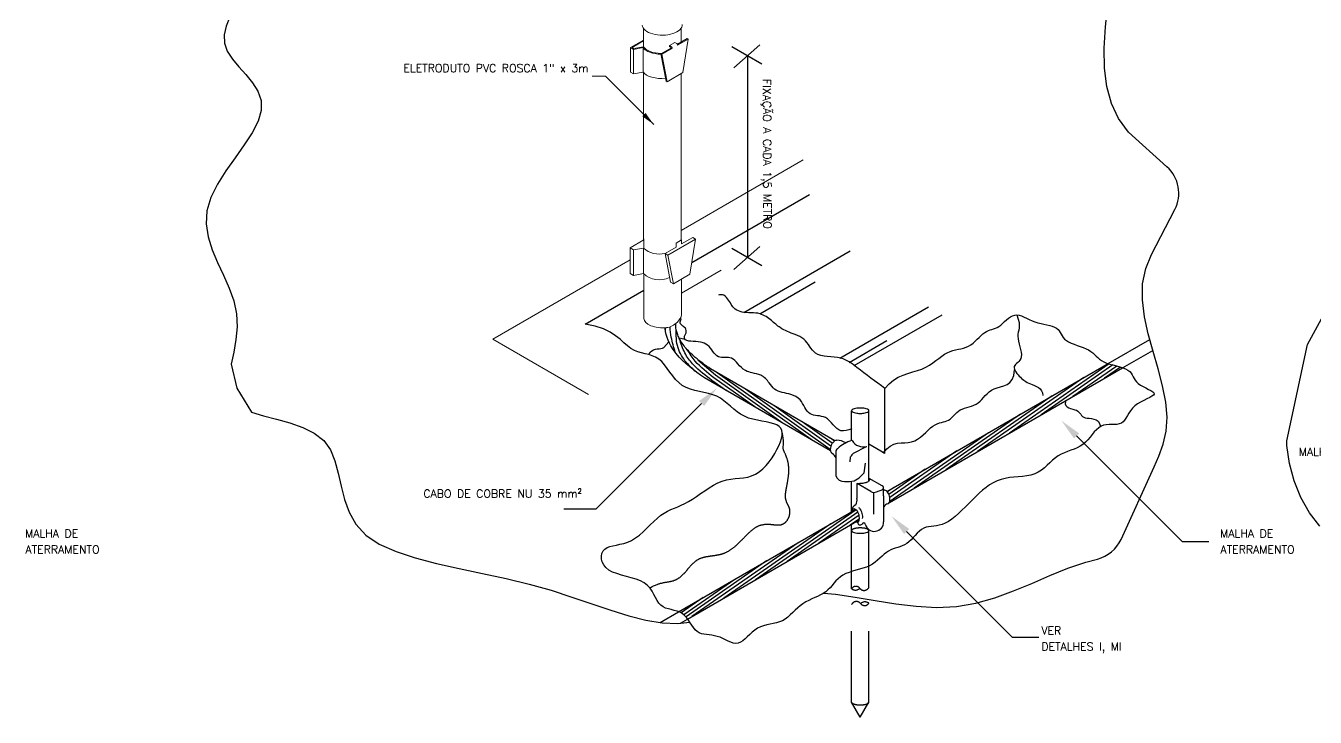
# Model space of a CAD drawing. Header units: millimetres. Extents: x 4236 to 4463, y 1839 to 1973.
# Drawn here: x 4348.25 to 4366.38, y 1867.61 to 1877.32 of the extents above; entities that cross this region are included whole.
import ezdxf
from ezdxf.enums import TextEntityAlignment as Align

# ---------------------------------------------------------------- set-up
doc = ezdxf.new("R2010")
doc.units = ezdxf.units.MM
doc.linetypes.add('DASHED2', pattern=[9.525, 6.35, -3.175])
doc.linetypes.add('DASHEDX2', pattern=[1.5, 1, -0.5])
for name, color, linetype in [('C01', 1, 'Continuous'), ('C02', 42, 'Continuous'), ('C03', 7, 'Continuous')]:
    doc.layers.add(name, color=color, linetype=linetype)
doc.styles.add('80CL', font='romans.shx', dxfattribs={"height": 2})

msp = doc.modelspace()

# ---------------------------------------------------------------- linework, layer by layer
at = {"layer": 'C01'}
for p, q in [((4358.597, 1876.784), (4358.173, 1877.028)), ((4358.57, 1877.054), (4358.203, 1876.731)), ((4358.395, 1876.9), (4358.395, 1874.067)), ((4358.597, 1873.95), (4358.173, 1874.195)), ((4358.57, 1874.221), (4358.203, 1873.897)), ((4358.341, 1873.296), (4359.837, 1874.16)), ((4358.569, 1873.276), (4359.348, 1873.726)), ((4359.692, 1872.652), (4360.939, 1873.372)), ((4359.894, 1872.548), (4361.132, 1873.263)), ((4359.823, 1872.593), (4360.352, 1872.899)), ((4357.945, 1872.411), (4357.695, 1872.626)), ((4363.478, 1872.572), (4362.076, 1871.597)), ((4363.531, 1872.556), (4362.522, 1871.855)), ((4363.585, 1872.541), (4362.968, 1872.112)), ((4363.639, 1872.526), (4363.415, 1872.37)), ((4358.099, 1872.195), (4357.895, 1872.34)), ((4358.497, 1871.966), (4357.92, 1872.375)), ((4358.895, 1871.736), (4357.945, 1872.411)), ((4359.292, 1871.507), (4357.97, 1872.446)), ((4363.124, 1872.378), (4361.63, 1871.34)), ((4359.559, 1871.37), (4358.368, 1872.216)), ((4362.678, 1872.121), (4361.183, 1871.082)), ((4363.003, 1872.136), (4362.968, 1872.112)), ((4359.567, 1871.417), (4358.766, 1871.987)), ((4359.587, 1871.456), (4359.163, 1871.757)), ((4362.231, 1871.863), (4360.737, 1870.824)), ((4361.785, 1871.605), (4360.395, 1870.639)), ((4359.618, 1871.487), (4359.561, 1871.527)), ((4361.339, 1871.348), (4360.396, 1870.692)), ((4360.893, 1871.09), (4360.383, 1870.736)), ((4360.446, 1870.832), (4360.362, 1870.773)), ((4359.922, 1870.52), (4358.506, 1869.536)), ((4359.948, 1870.486), (4358.952, 1869.794)), ((4359.567, 1870.326), (4358.06, 1869.278)), ((4359.963, 1870.444), (4359.398, 1870.051)), ((4359.968, 1870.395), (4359.845, 1870.309)), ((4359.108, 1870.059), (4357.613, 1869.021)), ((4358.661, 1869.802), (4357.53, 1869.015)), ((4358.215, 1869.544), (4357.499, 1869.046)), ((4357.769, 1869.287), (4357.461, 1869.073))]:
    msp.add_line(p, q, dxfattribs=at)
at = {"layer": 'C01', "linetype": 'DASHED2'}
for p, q in [((4363.467, 1872.576), (4364.051, 1872.913)), ((4363.668, 1872.516), (4364.092, 1872.761)), ((4357.166, 1868.938), (4357.426, 1869.089)), ((4357.453, 1868.928), (4357.553, 1868.986))]:
    msp.add_line(p, q, dxfattribs=at)
at = {"layer": 'C01', "linetype": 'DASHEDX2'}
for p, q in [((4359.858, 1869.412), (4359.858, 1870.228)), ((4360.101, 1869.431), (4360.101, 1870.228)), ((4360.101, 1867.817), (4360.101, 1869.209)), ((4359.858, 1867.817), (4359.858, 1869.19)), ((4359.979, 1867.607), (4359.858, 1867.817)), ((4359.979, 1867.607), (4360.101, 1867.817))]:
    msp.add_line(p, q, dxfattribs=at)
at = {"layer": 'C01'}
msp.add_lwpolyline([(4359.467, 1869.351), (4359.631, 1869.335), (4359.907, 1869.294), (4360.19, 1869.246), (4360.478, 1869.2), (4360.766, 1869.165), (4361.052, 1869.15), (4361.333, 1869.163), (4361.607, 1869.21), (4361.874, 1869.286), (4362.135, 1869.381), (4362.391, 1869.487), (4362.645, 1869.596), (4362.897, 1869.699), (4363.15, 1869.786), (4363.314, 1869.828, 0.227235), (4363.646, 1870.105), (4364.112, 1871.124), (4364.179, 1871.277), (4364.239, 1871.443), (4364.282, 1871.624), (4364.297, 1871.822), (4364.277, 1872.036), (4364.231, 1872.264), (4364.167, 1872.502), (4364.096, 1872.746), (4364.029, 1872.992), (4363.976, 1873.235), (4363.946, 1873.471), (4363.95, 1873.697), (4363.995, 1873.91), (4364.073, 1874.111), (4364.401, 1874.739, 0.342423), (4364.291, 1875.343), (4363.749, 1875.83), (4363.61, 1876.018), (4363.51, 1876.231), (4363.445, 1876.468), (4363.412, 1876.727), (4363.408, 1877.008), (4363.427, 1877.309), (4363.461, 1877.626)], format="xyb", dxfattribs=at)
for points in [[(4351.119, 1877.45), (4351.067, 1877.318), (4351.037, 1877.194), (4351.04, 1877.077), (4351.081, 1876.965), (4351.154, 1876.856), (4351.245, 1876.747), (4351.342, 1876.637), (4351.434, 1876.523), (4351.509, 1876.402), (4351.555, 1876.273), (4351.559, 1876.134), (4351.515, 1875.982), (4351.43, 1875.819), (4351.318, 1875.648), (4351.191, 1875.469), (4351.062, 1875.286), (4350.945, 1875.099), (4350.851, 1874.911), (4350.795, 1874.724), (4350.784, 1874.539), (4350.813, 1874.357), (4350.87, 1874.176), (4350.945, 1873.997), (4351.028, 1873.817), (4351.107, 1873.638), (4351.171, 1873.458), (4351.211, 1873.276), (4351.219, 1873.094), (4351.203, 1872.912), (4351.172, 1872.736), (4351.137, 1872.568)], [(4365.976, 1871.491), (4366.267, 1872.845), (4367.658, 1875.393)], [(4351.137, 1872.568), (4351.217, 1872.23), (4351.422, 1871.895), (4351.59, 1871.843), (4351.774, 1871.794), (4351.962, 1871.742), (4352.143, 1871.679), (4352.304, 1871.6), (4352.436, 1871.496), (4352.53, 1871.364), (4352.594, 1871.208), (4352.64, 1871.035), (4352.681, 1870.852), (4352.729, 1870.667), (4352.794, 1870.486), (4352.89, 1870.317), (4353.029, 1870.167), (4353.218, 1870.04), (4353.453, 1869.934), (4353.724, 1869.845), (4354.024, 1869.767), (4354.342, 1869.696), (4354.671, 1869.627), (4355.001, 1869.556), (4355.324, 1869.478), (4355.633, 1869.39), (4355.926, 1869.295), (4356.205, 1869.2), (4356.471, 1869.111), (4356.724, 1869.033), (4356.965, 1868.972), (4357.195, 1868.933), (4357.414, 1868.924), (4357.583, 1868.942)], [(4366.44, 1870.289), (4366.296, 1870.479), (4366.175, 1870.693), (4366.08, 1870.927), (4366.014, 1871.173), (4365.977, 1871.424), (4365.976, 1871.491)]]:
    msp.add_lwpolyline(points, dxfattribs=at)
at = {"layer": 'C01', "linetype": 'DASHEDX2'}
for points in [[(4359.858, 1870.228, -0.236645), (4359.864, 1870.24, -0.085557), (4359.894, 1870.255, -0.043156), (4359.93, 1870.263, -0.031861), (4359.979, 1870.266, -0.031861), (4360.029, 1870.263, -0.043156), (4360.065, 1870.255, -0.085557), (4360.095, 1870.24, -0.236645), (4360.101, 1870.228)], [(4359.858, 1867.817, 0.236645), (4359.864, 1867.806, 0.085557), (4359.894, 1867.791, 0.043156), (4359.93, 1867.783, 0.031861), (4359.979, 1867.78, 0.031861), (4360.029, 1867.783, 0.043156), (4360.065, 1867.791, 0.085557), (4360.095, 1867.806, 0.236645), (4360.101, 1867.817, 0.236645)]]:
    msp.add_lwpolyline(points, format="xyb", dxfattribs=at)
for centre, radius, start, end in [((4359.918, 1869.376), 0.0697, 37.1382, 149.2376), ((4359.912, 1869.482), 0.0889, 232.6344, 313.7414), ((4360.033, 1869.463), 0.0751, 217.1382, 334.3722), ((4359.926, 1869.157), 0.0751, 37.1382, 154.3722), ((4360.047, 1869.138), 0.0889, 52.6344, 133.7414), ((4360.041, 1869.245), 0.0697, 217.1382, 329.2376)]:
    msp.add_arc(centre, radius, start, end, dxfattribs=at)
at = {"layer": 'C01'}
msp.add_open_spline([(4357.241, 1873.045), (4357.241, 1873.057), (4357.241, 1873.068), (4357.241, 1873.08)], degree=3, dxfattribs=at)
msp.add_open_spline([(4357.38, 1872.734), (4357.358, 1872.804), (4357.322, 1872.921), (4357.309, 1873.044), (4357.308, 1873.093)], degree=3, knots=[0, 0, 0, 0, 0.145363, 0.2448986, 0.2448986, 0.2448986, 0.2448986], dxfattribs=at)
for points in [[(4357.655, 1872.471), (4357.534, 1872.594), (4357.418, 1872.796), (4357.39, 1873.061)], [(4357.895, 1872.34), (4357.637, 1872.556), (4357.527, 1872.702), (4357.446, 1872.899)], [(4357.92, 1872.375), (4357.66, 1872.611), (4357.551, 1872.764)]]:
    msp.add_spline(points, degree=3, dxfattribs=at)
at = {"layer": 'C02', "lineweight": 0}
for p, q in [((4356.934, 1877.283), (4356.934, 1877.027)), ((4357.462, 1877.289), (4357.462, 1877.095)), ((4356.934, 1876.664), (4356.934, 1874.311)), ((4357.462, 1876.651), (4357.462, 1874.309)), ((4356.938, 1874.331), (4356.938, 1874.194)), ((4356.938, 1873.834), (4356.938, 1873.212)), ((4357.465, 1873.762), (4357.465, 1873.287))]:
    msp.add_line(p, q, dxfattribs=at)
at = {"layer": 'C02', "lineweight": 0, "ltscale": 1.6}
for p, q in [((4356.396, 1876.615), (4356.209, 1876.615)), ((4357.076, 1875.936), (4356.396, 1876.615))]:
    msp.add_line(p, q, dxfattribs=at)
at = {"layer": 'C02'}
for p, q in [((4357.611, 1873.995), (4359.267, 1874.952)), ((4356.113, 1873.131), (4356.938, 1873.607)), ((4357.518, 1872.914), (4357.435, 1872.931)), ((4359.624, 1871.491), (4357.875, 1872.501)), ((4360.355, 1870.78), (4363.467, 1872.576)), ((4360.389, 1870.623), (4363.668, 1872.516)), ((4359.562, 1871.351), (4357.789, 1872.374)), ((4360.327, 1871.314), (4360.327, 1872.226)), ((4356.264, 1870.53), (4357.749, 1872.015)), ((4359.858, 1871.497), (4359.858, 1871.913)), ((4360.101, 1870.925), (4360.101, 1871.913)), ((4364.506, 1870.076), (4363.021, 1871.56)), ((4359.886, 1871.315), (4360.07, 1871.412)), ((4360.327, 1871.314), (4360.101, 1871.445)), ((4359.637, 1871.329), (4359.637, 1871)), ((4359.837, 1871.194), (4359.845, 1871.266)), ((4359.858, 1870.493), (4359.858, 1870.923)), ((4359.934, 1870.892), (4359.934, 1870.679)), ((4360.129, 1870.78), (4359.937, 1870.892)), ((4360.287, 1870.857), (4360.106, 1870.961)), ((4360.165, 1870.767), (4360.165, 1870.458)), ((4360.207, 1870.774), (4360.296, 1870.807)), ((4360.309, 1870.718), (4360.309, 1870.825)), ((4360.309, 1870.718), (4360.309, 1870.351)), ((4356.264, 1870.53), (4355.813, 1870.53)), ((4357.426, 1869.089), (4359.914, 1870.525)), ((4357.553, 1868.986), (4359.966, 1870.379)), ((4359.858, 1870.228), (4359.858, 1870.317)), ((4362.116, 1868.733), (4360.631, 1870.217)), ((4364.506, 1870.076), (4364.881, 1870.076)), ((4362.116, 1868.733), (4362.491, 1868.733))]:
    msp.add_line(p, q, dxfattribs=at)
for points in [[(4360.327, 1872.226), (4360.385, 1872.293), (4360.448, 1872.344), (4360.514, 1872.384), (4360.582, 1872.414), (4360.65, 1872.438), (4360.718, 1872.458), (4360.783, 1872.477), (4360.844, 1872.499), (4360.9, 1872.524), (4360.952, 1872.553), (4360.999, 1872.585), (4361.044, 1872.617), (4361.086, 1872.649), (4361.126, 1872.679), (4361.165, 1872.706), (4361.204, 1872.728), (4361.243, 1872.746), (4361.282, 1872.759), (4361.32, 1872.769), (4361.359, 1872.777), (4361.396, 1872.785), (4361.433, 1872.794), (4361.469, 1872.806), (4361.503, 1872.821), (4361.535, 1872.84), (4361.567, 1872.864), (4361.596, 1872.89), (4361.625, 1872.917), (4361.652, 1872.944), (4361.679, 1872.97), (4361.705, 1872.993), (4361.731, 1873.013), (4361.756, 1873.028), (4361.781, 1873.039), (4361.806, 1873.048), (4361.831, 1873.056), (4361.855, 1873.063), (4361.88, 1873.072), (4361.905, 1873.083), (4361.93, 1873.098), (4361.956, 1873.118), (4361.982, 1873.141), (4362.008, 1873.166), (4362.035, 1873.19), (4362.063, 1873.214), (4362.092, 1873.234), (4362.121, 1873.249), (4362.151, 1873.258), (4362.182, 1873.26), (4362.215, 1873.255), (4362.248, 1873.245), (4362.283, 1873.23), (4362.319, 1873.214), (4362.356, 1873.196), (4362.395, 1873.178), (4362.436, 1873.162), (4362.478, 1873.149), (4362.521, 1873.138), (4362.563, 1873.128), (4362.605, 1873.119), (4362.644, 1873.11), (4362.68, 1873.1), (4362.712, 1873.088), (4362.739, 1873.073), (4362.76, 1873.056), (4362.777, 1873.036), (4362.791, 1873.014), (4362.804, 1872.99), (4362.818, 1872.966), (4362.833, 1872.943), (4362.853, 1872.92), (4362.878, 1872.899), (4362.909, 1872.88), (4362.946, 1872.863), (4362.986, 1872.847), (4363.029, 1872.832), (4363.073, 1872.817), (4363.115, 1872.801), (4363.155, 1872.785), (4363.191, 1872.767), (4363.222, 1872.748), (4363.249, 1872.727), (4363.272, 1872.705), (4363.295, 1872.682), (4363.318, 1872.66), (4363.343, 1872.639), (4363.372, 1872.619), (4363.405, 1872.6), (4363.444, 1872.584), (4363.487, 1872.569), (4363.533, 1872.556), (4363.581, 1872.543), (4363.627, 1872.53), (4363.671, 1872.516), (4363.71, 1872.5), (4363.743, 1872.483), (4363.769, 1872.463), (4363.788, 1872.441), (4363.804, 1872.417), (4363.817, 1872.392), (4363.831, 1872.367), (4363.846, 1872.342), (4363.865, 1872.318), (4363.889, 1872.294), (4363.921, 1872.272), (4363.957, 1872.252), (4363.995, 1872.233), (4364.032, 1872.214), (4364.065, 1872.197), (4364.092, 1872.181), (4364.109, 1872.164), (4364.114, 1872.148), (4364.104, 1872.132), (4364.081, 1872.116), (4364.049, 1872.098), (4364.01, 1872.079), (4363.966, 1872.059), (4363.922, 1872.036), (4363.878, 1872.01), (4363.839, 1871.981), (4363.806, 1871.949), (4363.779, 1871.914), (4363.756, 1871.879), (4363.736, 1871.844), (4363.716, 1871.811), (4363.697, 1871.782), (4363.675, 1871.757), (4363.651, 1871.739), (4363.622, 1871.728), (4363.589, 1871.722), (4363.553, 1871.72), (4363.516, 1871.72), (4363.478, 1871.72), (4363.439, 1871.717), (4363.401, 1871.71), (4363.366, 1871.696), (4363.332, 1871.675), (4363.3, 1871.647), (4363.27, 1871.615), (4363.24, 1871.579), (4363.21, 1871.542), (4363.178, 1871.505), (4363.145, 1871.471), (4363.109, 1871.44), (4363.07, 1871.415), (4363.029, 1871.394), (4362.985, 1871.375), (4362.94, 1871.359), (4362.895, 1871.342), (4362.85, 1871.324), (4362.806, 1871.304), (4362.764, 1871.28), (4362.723, 1871.251), (4362.684, 1871.218), (4362.646, 1871.183), (4362.607, 1871.147), (4362.568, 1871.112), (4362.526, 1871.079), (4362.481, 1871.051), (4362.432, 1871.027), (4362.38, 1871.01), (4362.323, 1870.999), (4362.263, 1870.991), (4362.202, 1870.985), (4362.14, 1870.98), (4362.078, 1870.973), (4362.018, 1870.963), (4361.959, 1870.949), (4361.903, 1870.929), (4361.849, 1870.902), (4361.798, 1870.871), (4361.748, 1870.836), (4361.7, 1870.796), (4361.652, 1870.753), (4361.604, 1870.708), (4361.556, 1870.661), (4361.508, 1870.612), (4361.459, 1870.564), (4361.41, 1870.516), (4361.362, 1870.47), (4361.314, 1870.428), (4361.266, 1870.391), (4361.22, 1870.359), (4361.175, 1870.333), (4361.132, 1870.316), (4361.09, 1870.304), (4361.05, 1870.297), (4361.012, 1870.292), (4360.975, 1870.288), (4360.939, 1870.283), (4360.905, 1870.275), (4360.873, 1870.262), (4360.841, 1870.243), (4360.811, 1870.219), (4360.781, 1870.191), (4360.752, 1870.161), (4360.723, 1870.13), (4360.694, 1870.1), (4360.664, 1870.072), (4360.634, 1870.049), (4360.603, 1870.03), (4360.571, 1870.015), (4360.538, 1870.003), (4360.506, 1869.993), (4360.473, 1869.983), (4360.441, 1869.972), (4360.409, 1869.958), (4360.377, 1869.942), (4360.347, 1869.921), (4360.317, 1869.897), (4360.287, 1869.87), (4360.256, 1869.841), (4360.223, 1869.813), (4360.189, 1869.785), (4360.151, 1869.759), (4360.11, 1869.736), (4360.066, 1869.716), (4360.018, 1869.699), (4359.969, 1869.685), (4359.919, 1869.671), (4359.87, 1869.657), (4359.822, 1869.642), (4359.777, 1869.625), (4359.736, 1869.604), (4359.7, 1869.579), (4359.667, 1869.551), (4359.638, 1869.521), (4359.61, 1869.489), (4359.583, 1869.457), (4359.555, 1869.426), (4359.526, 1869.396), (4359.494, 1869.369), (4359.459, 1869.345), (4359.421, 1869.324), (4359.381, 1869.305), (4359.339, 1869.287), (4359.297, 1869.268), (4359.255, 1869.248), (4359.213, 1869.227), (4359.174, 1869.202), (4359.136, 1869.173), (4359.1, 1869.142), (4359.065, 1869.109), (4359.031, 1869.076), (4358.996, 1869.043), (4358.961, 1869.013), (4358.924, 1868.986), (4358.885, 1868.963), (4358.844, 1868.946), (4358.801, 1868.933), (4358.756, 1868.922), (4358.711, 1868.913), (4358.665, 1868.903), (4358.621, 1868.891), (4358.577, 1868.876), (4358.536, 1868.857), (4358.497, 1868.831), (4358.461, 1868.801), (4358.426, 1868.769), (4358.392, 1868.737), (4358.36, 1868.707), (4358.327, 1868.68), (4358.295, 1868.659), (4358.262, 1868.647), (4358.228, 1868.643), (4358.193, 1868.648), (4358.158, 1868.659), (4358.121, 1868.675), (4358.084, 1868.693), (4358.047, 1868.711), (4358.008, 1868.729), (4357.97, 1868.743), (4357.931, 1868.752), (4357.892, 1868.759), (4357.854, 1868.763), (4357.817, 1868.767), (4357.781, 1868.772), (4357.746, 1868.78), (4357.714, 1868.792), (4357.685, 1868.81), (4357.658, 1868.835), (4357.634, 1868.865), (4357.61, 1868.899), (4357.587, 1868.935), (4357.563, 1868.971), (4357.538, 1869.006), (4357.51, 1869.037), (4357.478, 1869.063), (4357.443, 1869.082), (4357.404, 1869.097), (4357.364, 1869.108), (4357.323, 1869.118), (4357.282, 1869.128), (4357.243, 1869.141), (4357.207, 1869.157), (4357.176, 1869.18), (4357.149, 1869.211), (4357.125, 1869.247), (4357.103, 1869.288), (4357.08, 1869.332), (4357.055, 1869.376), (4357.025, 1869.419), (4356.989, 1869.459), (4356.944, 1869.494), (4356.89, 1869.523), (4356.828, 1869.546), (4356.761, 1869.567), (4356.692, 1869.586), (4356.623, 1869.604), (4356.557, 1869.624), (4356.497, 1869.647), (4356.445, 1869.675), (4356.404, 1869.709), (4356.373, 1869.747), (4356.353, 1869.788), (4356.342, 1869.829), (4356.341, 1869.87), (4356.348, 1869.909), (4356.364, 1869.943), (4356.389, 1869.97), (4356.42, 1869.991), (4356.459, 1870.005), (4356.502, 1870.016), (4356.551, 1870.026), (4356.602, 1870.036), (4356.656, 1870.048), (4356.711, 1870.066), (4356.766, 1870.091), (4356.82, 1870.125), (4356.874, 1870.166), (4356.926, 1870.212), (4356.978, 1870.261), (4357.028, 1870.311), (4357.078, 1870.359), (4357.127, 1870.404), (4357.176, 1870.444), (4357.223, 1870.476), (4357.271, 1870.503), (4357.318, 1870.525), (4357.366, 1870.545), (4357.415, 1870.564), (4357.464, 1870.585), (4357.515, 1870.608), (4357.567, 1870.636), (4357.622, 1870.669), (4357.678, 1870.707), (4357.736, 1870.748), (4357.794, 1870.789), (4357.854, 1870.829), (4357.915, 1870.867), (4357.976, 1870.899), (4358.038, 1870.924), (4358.099, 1870.941), (4358.16, 1870.953), (4358.221, 1870.96), (4358.281, 1870.965), (4358.339, 1870.972), (4358.397, 1870.982), (4358.453, 1870.997), (4358.508, 1871.02), (4358.56, 1871.053), (4358.61, 1871.095), (4358.657, 1871.143), (4358.701, 1871.196), (4358.741, 1871.252), (4358.777, 1871.31), (4358.809, 1871.367), (4358.835, 1871.422), (4358.857, 1871.474), (4358.872, 1871.521), (4358.881, 1871.564), (4358.882, 1871.603), (4358.877, 1871.637), (4358.862, 1871.667), (4358.839, 1871.693), (4358.807, 1871.714), (4358.765, 1871.731), (4358.715, 1871.744), (4358.658, 1871.755), (4358.598, 1871.767), (4358.535, 1871.779), (4358.471, 1871.793), (4358.409, 1871.811), (4358.351, 1871.835), (4358.297, 1871.865), (4358.248, 1871.9), (4358.201, 1871.937), (4358.155, 1871.977), (4358.11, 1872.016), (4358.064, 1872.054), (4358.015, 1872.088), (4357.963, 1872.116), (4357.906, 1872.138), (4357.845, 1872.156), (4357.782, 1872.17), (4357.718, 1872.183), (4357.654, 1872.198), (4357.592, 1872.216), (4357.533, 1872.239), (4357.478, 1872.269), (4357.429, 1872.308), (4357.384, 1872.354), (4357.343, 1872.404), (4357.303, 1872.457), (4357.265, 1872.509), (4357.227, 1872.558), (4357.188, 1872.603), (4357.147, 1872.639), (4357.103, 1872.667), (4357.056, 1872.687), (4357.007, 1872.702), (4356.957, 1872.714), (4356.906, 1872.726), (4356.855, 1872.741), (4356.804, 1872.761), (4356.755, 1872.789), (4356.708, 1872.825), (4356.658, 1872.869), (4356.603, 1872.917), (4356.539, 1872.968), (4356.462, 1873.017), (4356.368, 1873.062), (4356.253, 1873.101), (4356.113, 1873.131)], [(4362.182, 1873.26), (4362.201, 1873.201), (4362.212, 1873.152), (4362.215, 1873.112), (4362.213, 1873.077), (4362.208, 1873.047), (4362.202, 1873.018), (4362.197, 1872.99), (4362.196, 1872.96), (4362.199, 1872.926), (4362.205, 1872.889), (4362.214, 1872.851), (4362.224, 1872.811), (4362.234, 1872.773), (4362.241, 1872.736), (4362.245, 1872.702), (4362.244, 1872.671), (4362.237, 1872.646), (4362.225, 1872.624), (4362.21, 1872.606), (4362.194, 1872.59), (4362.177, 1872.575), (4362.163, 1872.562), (4362.151, 1872.548), (4362.144, 1872.533), (4362.143, 1872.516), (4362.147, 1872.497), (4362.156, 1872.478), (4362.168, 1872.458), (4362.183, 1872.438), (4362.2, 1872.418), (4362.216, 1872.4), (4362.233, 1872.383), (4362.248, 1872.368), (4362.263, 1872.355), (4362.278, 1872.343), (4362.293, 1872.332), (4362.31, 1872.322), (4362.328, 1872.312), (4362.348, 1872.302), (4362.372, 1872.292), (4362.399, 1872.282), (4362.428, 1872.27), (4362.457, 1872.256), (4362.485, 1872.24), (4362.509, 1872.219), (4362.529, 1872.194), (4362.542, 1872.164), (4362.546, 1872.127)], [(4357.007, 1872.702), (4357.027, 1872.734), (4357.05, 1872.756), (4357.075, 1872.769), (4357.1, 1872.777), (4357.126, 1872.782), (4357.152, 1872.784), (4357.176, 1872.787), (4357.198, 1872.793), (4357.218, 1872.803), (4357.289, 1872.882)], [(4360.303, 1871.316), (4360.352, 1871.376), (4360.402, 1871.417), (4360.453, 1871.442), (4360.505, 1871.456), (4360.556, 1871.462), (4360.606, 1871.464), (4360.655, 1871.467), (4360.702, 1871.476), (4360.746, 1871.492), (4360.787, 1871.515), (4360.827, 1871.544), (4360.864, 1871.575), (4360.9, 1871.608), (4360.935, 1871.641), (4360.968, 1871.671), (4361.001, 1871.696), (4361.032, 1871.716), (4361.063, 1871.731), (4361.093, 1871.741), (4361.122, 1871.75), (4361.149, 1871.757), (4361.175, 1871.763), (4361.199, 1871.771), (4361.222, 1871.782), (4361.242, 1871.795), (4361.261, 1871.812), (4361.28, 1871.83), (4361.298, 1871.85), (4361.317, 1871.87), (4361.338, 1871.89), (4361.36, 1871.908), (4361.385, 1871.924), (4361.414, 1871.937), (4361.444, 1871.949), (4361.477, 1871.959), (4361.51, 1871.969), (4361.544, 1871.979), (4361.577, 1871.991), (4361.609, 1872.006), (4361.638, 1872.024), (4361.665, 1872.046), (4361.69, 1872.071), (4361.714, 1872.098), (4361.738, 1872.126), (4361.764, 1872.153), (4361.793, 1872.179), (4361.825, 1872.202), (4361.863, 1872.221), (4361.905, 1872.236), (4361.951, 1872.249), (4361.998, 1872.264), (4362.043, 1872.284), (4362.083, 1872.312), (4362.116, 1872.353), (4362.138, 1872.41), (4362.149, 1872.486)], [(4362.865, 1872.042), (4362.862, 1872.01), (4362.87, 1871.985), (4362.888, 1871.967), (4362.911, 1871.954), (4362.938, 1871.944), (4362.967, 1871.936), (4362.995, 1871.928), (4363.02, 1871.919), (4363.04, 1871.907), (4363.055, 1871.893), (4363.068, 1871.878), (4363.08, 1871.863), (4363.092, 1871.848), (4363.105, 1871.834), (4363.122, 1871.823), (4363.143, 1871.815), (4363.17, 1871.81), (4363.2, 1871.807), (4363.233, 1871.803), (4363.265, 1871.796), (4363.296, 1871.784), (4363.323, 1871.765), (4363.344, 1871.735), (4363.358, 1871.692)], [(4357.021, 1869.423), (4357.039, 1869.433), (4357.055, 1869.443), (4357.071, 1869.451), (4357.085, 1869.457), (4357.099, 1869.463), (4357.111, 1869.468), (4357.123, 1869.473), (4357.134, 1869.476), (4357.144, 1869.48), (4357.154, 1869.483), (4357.164, 1869.486), (4357.173, 1869.488), (4357.181, 1869.49), (4357.19, 1869.492), (4357.198, 1869.494), (4357.206, 1869.496), (4357.214, 1869.498), (4357.222, 1869.499), (4357.23, 1869.501), (4357.238, 1869.502), (4357.246, 1869.503), (4357.253, 1869.505), (4357.261, 1869.506), (4357.268, 1869.507), (4357.276, 1869.508), (4357.283, 1869.51), (4357.29, 1869.511), (4357.298, 1869.512), (4357.305, 1869.514), (4357.312, 1869.515), (4357.319, 1869.517), (4357.326, 1869.518), (4357.332, 1869.52), (4357.339, 1869.522), (4357.346, 1869.523), (4357.352, 1869.525), (4357.359, 1869.527), (4357.365, 1869.53), (4357.371, 1869.532), (4357.378, 1869.534), (4357.384, 1869.537), (4357.39, 1869.54), (4357.396, 1869.543), (4357.402, 1869.546), (4357.408, 1869.549), (4357.413, 1869.552), (4357.419, 1869.556), (4357.425, 1869.559), (4357.43, 1869.563), (4357.436, 1869.567), (4357.441, 1869.571), (4357.446, 1869.575), (4357.452, 1869.579), (4357.457, 1869.583), (4357.462, 1869.588), (4357.467, 1869.592), (4357.472, 1869.597), (4357.477, 1869.602), (4357.482, 1869.606), (4357.487, 1869.611), (4357.492, 1869.616), (4357.497, 1869.621), (4357.502, 1869.626), (4357.507, 1869.631), (4357.511, 1869.636), (4357.516, 1869.642), (4357.521, 1869.647), (4357.526, 1869.652), (4357.53, 1869.657), (4357.535, 1869.663), (4357.54, 1869.668), (4357.544, 1869.673), (4357.549, 1869.679), (4357.553, 1869.684), (4357.558, 1869.69), (4357.563, 1869.695), (4357.567, 1869.7), (4357.572, 1869.706), (4357.576, 1869.711), (4357.581, 1869.716), (4357.586, 1869.721), (4357.59, 1869.727), (4357.595, 1869.732), (4357.599, 1869.737), (4357.604, 1869.742), (4357.609, 1869.747), (4357.614, 1869.752), (4357.618, 1869.757), (4357.623, 1869.762), (4357.628, 1869.767), (4357.633, 1869.771), (4357.638, 1869.776), (4357.643, 1869.781), (4357.648, 1869.785), (4357.653, 1869.789), (4357.658, 1869.794), (4357.663, 1869.798), (4357.668, 1869.802), (4357.673, 1869.806), (4357.678, 1869.809), (4357.684, 1869.813), (4357.689, 1869.816), (4357.694, 1869.82), (4357.7, 1869.823), (4357.705, 1869.826), (4357.711, 1869.829), (4357.717, 1869.832), (4357.722, 1869.835), (4357.728, 1869.837), (4357.734, 1869.84), (4357.74, 1869.842), (4357.746, 1869.844), (4357.752, 1869.846), (4357.758, 1869.848), (4357.764, 1869.85), (4357.77, 1869.852), (4357.776, 1869.854), (4357.783, 1869.856), (4357.789, 1869.857), (4357.795, 1869.859), (4357.802, 1869.86), (4357.808, 1869.861), (4357.815, 1869.863), (4357.821, 1869.864), (4357.828, 1869.865), (4357.835, 1869.866), (4357.841, 1869.867), (4357.848, 1869.868), (4357.855, 1869.869), (4357.861, 1869.87), (4357.868, 1869.871), (4357.875, 1869.872), (4357.882, 1869.873), (4357.889, 1869.874), (4357.895, 1869.875), (4357.902, 1869.876), (4357.909, 1869.877), (4357.916, 1869.878), (4357.923, 1869.879), (4357.93, 1869.88), (4357.937, 1869.881), (4357.944, 1869.882), (4357.951, 1869.884), (4357.958, 1869.885), (4357.965, 1869.886), (4357.972, 1869.887), (4357.979, 1869.889), (4357.986, 1869.89), (4357.993, 1869.892), (4358.001, 1869.893), (4358.008, 1869.895), (4358.015, 1869.897), (4358.022, 1869.898), (4358.029, 1869.9), (4358.036, 1869.902), (4358.043, 1869.904), (4358.05, 1869.907), (4358.057, 1869.909), (4358.064, 1869.912), (4358.071, 1869.914), (4358.078, 1869.917), (4358.085, 1869.92), (4358.092, 1869.923), (4358.099, 1869.926), (4358.106, 1869.929), (4358.113, 1869.933), (4358.119, 1869.936), (4358.126, 1869.94), (4358.133, 1869.944), (4358.14, 1869.948), (4358.147, 1869.952), (4358.153, 1869.957), (4358.16, 1869.961), (4358.167, 1869.966), (4358.174, 1869.971), (4358.18, 1869.975), (4358.187, 1869.98), (4358.194, 1869.986), (4358.2, 1869.991), (4358.207, 1869.996), (4358.213, 1870.002), (4358.22, 1870.007), (4358.226, 1870.013), (4358.233, 1870.019), (4358.239, 1870.025), (4358.246, 1870.031), (4358.252, 1870.036), (4358.259, 1870.043), (4358.265, 1870.049), (4358.271, 1870.055), (4358.278, 1870.061), (4358.284, 1870.067), (4358.29, 1870.074), (4358.297, 1870.08), (4358.303, 1870.086), (4358.309, 1870.093), (4358.316, 1870.099), (4358.322, 1870.105), (4358.328, 1870.112), (4358.334, 1870.118), (4358.341, 1870.124), (4358.347, 1870.131), (4358.353, 1870.137), (4358.359, 1870.143), (4358.365, 1870.15), (4358.371, 1870.156), (4358.378, 1870.162), (4358.384, 1870.168), (4358.39, 1870.174), (4358.396, 1870.18), (4358.402, 1870.186), (4358.408, 1870.192), (4358.414, 1870.198), (4358.42, 1870.203), (4358.426, 1870.209), (4358.432, 1870.215), (4358.439, 1870.22), (4358.445, 1870.225), (4358.451, 1870.23), (4358.457, 1870.236), (4358.463, 1870.24), (4358.469, 1870.245), (4358.475, 1870.25), (4358.481, 1870.255), (4358.487, 1870.259), (4358.493, 1870.263), (4358.499, 1870.267), (4358.505, 1870.271), (4358.511, 1870.275), (4358.517, 1870.279), (4358.523, 1870.282), (4358.529, 1870.285), (4358.535, 1870.288), (4358.541, 1870.291), (4358.547, 1870.294), (4358.553, 1870.296), (4358.559, 1870.299), (4358.565, 1870.301), (4358.571, 1870.303), (4358.577, 1870.305), (4358.583, 1870.307), (4358.589, 1870.308), (4358.595, 1870.31), (4358.601, 1870.311), (4358.607, 1870.312), (4358.613, 1870.314), (4358.618, 1870.314), (4358.624, 1870.315), (4358.63, 1870.316), (4358.636, 1870.317), (4358.642, 1870.317), (4358.648, 1870.318), (4358.653, 1870.318), (4358.659, 1870.318), (4358.665, 1870.318), (4358.671, 1870.318), (4358.676, 1870.318), (4358.682, 1870.318), (4358.688, 1870.318), (4358.693, 1870.318), (4358.699, 1870.318), (4358.705, 1870.317), (4358.71, 1870.317), (4358.716, 1870.317), (4358.721, 1870.316), (4358.727, 1870.316), (4358.732, 1870.315), (4358.737, 1870.315), (4358.743, 1870.314), (4358.748, 1870.314), (4358.753, 1870.313), (4358.759, 1870.313), (4358.764, 1870.312), (4358.769, 1870.312), (4358.774, 1870.311), (4358.779, 1870.311), (4358.784, 1870.31), (4358.789, 1870.31), (4358.794, 1870.309), (4358.799, 1870.309), (4358.804, 1870.309), (4358.809, 1870.309), (4358.813, 1870.308), (4358.818, 1870.308), (4358.823, 1870.308), (4358.827, 1870.308), (4358.832, 1870.308), (4358.836, 1870.309), (4358.841, 1870.309), (4358.845, 1870.309), (4358.85, 1870.31), (4358.854, 1870.31), (4358.858, 1870.311), (4358.862, 1870.311), (4358.866, 1870.312), (4358.87, 1870.313), (4358.874, 1870.314), (4358.878, 1870.316), (4358.882, 1870.317), (4358.886, 1870.318), (4358.889, 1870.32), (4358.893, 1870.321), (4358.897, 1870.323), (4358.9, 1870.325), (4358.904, 1870.327), (4358.907, 1870.329), (4358.91, 1870.331), (4358.914, 1870.333), (4358.917, 1870.336), (4358.92, 1870.338), (4358.923, 1870.34), (4358.926, 1870.343), (4358.929, 1870.346), (4358.932, 1870.348), (4358.935, 1870.351), (4358.938, 1870.354), (4358.94, 1870.357), (4358.943, 1870.36), (4358.945, 1870.363), (4358.948, 1870.366), (4358.95, 1870.37), (4358.953, 1870.373), (4358.955, 1870.376), (4358.957, 1870.379), (4358.959, 1870.383), (4358.961, 1870.386), (4358.964, 1870.39), (4358.965, 1870.393), (4358.967, 1870.397), (4358.969, 1870.401), (4358.971, 1870.404), (4358.973, 1870.408), (4358.974, 1870.412), (4358.976, 1870.415), (4358.977, 1870.419), (4358.979, 1870.423), (4358.98, 1870.427), (4358.981, 1870.43), (4358.982, 1870.434), (4358.984, 1870.438), (4358.985, 1870.442), (4358.986, 1870.445), (4358.987, 1870.449), (4358.987, 1870.453), (4358.988, 1870.457), (4358.989, 1870.461), (4358.989, 1870.464), (4358.99, 1870.468), (4358.991, 1870.472), (4358.991, 1870.476), (4358.991, 1870.479), (4358.992, 1870.483), (4358.992, 1870.486), (4358.992, 1870.49), (4358.992, 1870.494), (4358.992, 1870.497), (4358.992, 1870.501), (4358.992, 1870.504), (4358.992, 1870.507), (4358.991, 1870.511), (4358.991, 1870.514), (4358.99, 1870.517), (4358.99, 1870.521), (4358.989, 1870.524), (4358.989, 1870.527), (4358.988, 1870.53), (4358.987, 1870.533), (4358.987, 1870.536), (4358.986, 1870.539), (4358.985, 1870.542), (4358.984, 1870.545), (4358.983, 1870.548), (4358.982, 1870.551), (4358.981, 1870.554), (4358.98, 1870.557), (4358.979, 1870.559), (4358.977, 1870.562), (4358.976, 1870.565), (4358.975, 1870.568), (4358.974, 1870.57), (4358.972, 1870.573), (4358.971, 1870.576), (4358.97, 1870.579), (4358.968, 1870.581), (4358.967, 1870.584), (4358.966, 1870.587), (4358.964, 1870.59), (4358.963, 1870.592), (4358.962, 1870.595), (4358.96, 1870.598), (4358.959, 1870.601), (4358.957, 1870.604), (4358.956, 1870.606), (4358.955, 1870.609), (4358.953, 1870.612), (4358.952, 1870.615), (4358.95, 1870.618), (4358.949, 1870.621), (4358.948, 1870.624), (4358.947, 1870.627), (4358.945, 1870.63), (4358.944, 1870.633), (4358.943, 1870.636), (4358.942, 1870.639), (4358.941, 1870.643), (4358.939, 1870.646), (4358.938, 1870.649), (4358.937, 1870.652), (4358.936, 1870.656), (4358.935, 1870.659), (4358.935, 1870.663), (4358.934, 1870.666), (4358.933, 1870.67), (4358.932, 1870.674), (4358.932, 1870.678), (4358.931, 1870.682), (4358.931, 1870.685), (4358.93, 1870.689), (4358.93, 1870.693), (4358.929, 1870.698), (4358.929, 1870.702), (4358.929, 1870.706), (4358.929, 1870.711), (4358.929, 1870.715), (4358.929, 1870.72), (4358.929, 1870.724), (4358.929, 1870.729), (4358.929, 1870.734), (4358.93, 1870.739), (4358.93, 1870.744), (4358.93, 1870.749), (4358.931, 1870.754), (4358.932, 1870.759), (4358.932, 1870.764), (4358.933, 1870.769), (4358.934, 1870.775), (4358.934, 1870.78), (4358.935, 1870.786), (4358.936, 1870.791), (4358.937, 1870.797), (4358.938, 1870.803), (4358.939, 1870.809), (4358.94, 1870.815), (4358.941, 1870.82), (4358.942, 1870.826), (4358.943, 1870.832), (4358.944, 1870.838), (4358.946, 1870.845), (4358.947, 1870.851), (4358.948, 1870.857), (4358.949, 1870.863), (4358.95, 1870.87), (4358.952, 1870.876), (4358.953, 1870.882), (4358.954, 1870.889), (4358.955, 1870.895), (4358.956, 1870.902), (4358.958, 1870.908), (4358.959, 1870.915), (4358.96, 1870.922), (4358.961, 1870.928), (4358.962, 1870.935), (4358.963, 1870.942), (4358.964, 1870.949), (4358.965, 1870.955), (4358.966, 1870.962), (4358.967, 1870.969), (4358.968, 1870.976), (4358.969, 1870.983), (4358.97, 1870.989), (4358.971, 1870.996), (4358.972, 1871.003), (4358.972, 1871.01), (4358.973, 1871.017), (4358.974, 1871.024), (4358.974, 1871.031), (4358.975, 1871.038), (4358.975, 1871.045), (4358.975, 1871.052), (4358.976, 1871.059), (4358.976, 1871.066), (4358.976, 1871.073), (4358.976, 1871.08), (4358.976, 1871.087), (4358.976, 1871.094), (4358.976, 1871.101), (4358.975, 1871.107), (4358.975, 1871.114), (4358.975, 1871.121), (4358.974, 1871.128), (4358.973, 1871.135), (4358.973, 1871.142), (4358.972, 1871.149), (4358.971, 1871.156), (4358.97, 1871.163), (4358.969, 1871.169), (4358.967, 1871.176), (4358.966, 1871.183), (4358.965, 1871.19), (4358.963, 1871.197), (4358.962, 1871.203), (4358.96, 1871.21), (4358.958, 1871.217), (4358.956, 1871.224), (4358.954, 1871.231), (4358.952, 1871.237), (4358.95, 1871.244), (4358.948, 1871.251), (4358.945, 1871.258), (4358.943, 1871.264), (4358.94, 1871.271), (4358.938, 1871.278), (4358.935, 1871.285), (4358.932, 1871.291), (4358.93, 1871.298), (4358.927, 1871.305), (4358.924, 1871.312), (4358.92, 1871.318), (4358.917, 1871.325), (4358.914, 1871.332), (4358.91, 1871.339), (4358.907, 1871.345), (4358.904, 1871.353), (4358.901, 1871.361), (4358.899, 1871.369), (4358.898, 1871.378), (4358.897, 1871.389), (4358.897, 1871.4), (4358.898, 1871.413), (4358.9, 1871.429), (4358.901, 1871.447), (4358.902, 1871.469), (4358.901, 1871.495), (4358.898, 1871.527), (4358.893, 1871.565), (4358.884, 1871.61)], [(4359.759, 1870.917), (4359.829, 1870.92), (4359.893, 1870.926), (4359.966, 1870.969), (4360.034, 1871.042), (4360.052, 1871.176)]]:
    msp.add_lwpolyline(points, dxfattribs=at)
msp.add_lwpolyline([(4359.858, 1871.913, 0.236645), (4359.864, 1871.902, 0.085557), (4359.894, 1871.887, 0.043156), (4359.93, 1871.879, 0.031861), (4359.979, 1871.876, 0.031861), (4360.029, 1871.879, 0.043156), (4360.065, 1871.887, 0.085557), (4360.095, 1871.902, 0.236645), (4360.101, 1871.913, 0.236645), (4360.095, 1871.925, 0.085557), (4360.065, 1871.94, 0.043156), (4360.029, 1871.948, 0.031861), (4359.979, 1871.951, 0.031861), (4359.93, 1871.948, 0.043156), (4359.894, 1871.94, 0.085557), (4359.864, 1871.925, 0.236645)], format="xyb", close=True, dxfattribs=at)
for points in [[(4359.611, 1871.482, 0.057952), (4359.593, 1871.464, 0.068674), (4359.572, 1871.429, 0.068674), (4359.56, 1871.39, 0.094064), (4359.562, 1871.349, 0.032944)], [(4359.651, 1871.499, 0.138403), (4359.611, 1871.482, 0.080567)], [(4359.562, 1871.349, 0.023838), (4359.565, 1871.342, 0.202617)], [(4359.858, 1870.228, 0.236645), (4359.864, 1870.217, 0.085557), (4359.894, 1870.202, 0.043156), (4359.93, 1870.194, 0.031861), (4359.979, 1870.191, 0.031861), (4360.029, 1870.194, 0.043156), (4360.065, 1870.202, 0.085557), (4360.095, 1870.217, 0.236645), (4360.101, 1870.228)]]:
    msp.add_lwpolyline(points, format="xyb", dxfattribs=at)
for centre, radius, start, end in [((4359.709, 1871.33), 0.072, 130.9727, 180.3857), ((4359.647, 1871.262), 0.237, 57.3415, 89.2302), ((4360.049, 1870.939), 0.589, 108.8716, 130.9727), ((4359.86, 1871.49), 0.0072, 30.6773, 108.8716), ((4360.022, 1871.586), 0.181, 210.6773, 285.5914), ((4359.623, 1871.36), 0.0608, 196.9774, 231.0902), ((4359.486, 1871.175), 0.17, 26.0254, 54.2765), ((4359.94, 1871.23), 0.101, 121.8019, 158.9528), ((4359.755, 1871.041), 0.124, 199.5517, 272.0083), ((4359.937, 1871.482), 0.59, 269.6946, 270), ((4359.937, 1871.482), 0.59, 270, 277.0835), ((4359.97, 1871.214), 0.321, 277.0835, 286.6992), ((4360.02, 1871.047), 0.146, 286.6992, 305.9145), ((4360.02, 1870.842), 0.146, 54.0855, 56.4369), ((4360.094, 1870.945), 0.0197, 0, 54.0855), ((4360.094, 1870.945), 0.0197, 305.9145, 360), ((4360.281, 1870.83), 0.028, 303.2736, 77.8715), ((4359.807, 1870.657), 0.128, 329.4203, 9.999), ((4360.173, 1870.848), 0.0818, 237.344, 294.8225), ((4360.324, 1870.769), 0.0268, 105.1108, 122.2096), ((4360.324, 1870.769), 0.0268, 65.8031, 105.1108), ((4360.306, 1870.729), 0.071, 41.9471, 65.8031), ((4360.269, 1870.695), 0.122, 26.9466, 41.9471), ((4360.203, 1870.662), 0.195, 15.1108, 26.9466), ((4360.203, 1870.662), 0.195, 3.275, 15.1108), ((4360.276, 1870.666), 0.122, 348.2746, 3.275), ((4359.94, 1870.52), 0.0749, 106.98, 191.0583), ((4359.895, 1870.506), 0.0268, 105.1108, 144.4186), ((4359.895, 1870.506), 0.0268, 65.8031, 105.1108), ((4359.877, 1870.465), 0.071, 41.9471, 65.8031), ((4359.839, 1870.431), 0.122, 26.9466, 41.9471), ((4359.774, 1870.398), 0.195, 15.1108, 26.9466), ((4359.923, 1870.487), 0.071, 41.9471, 59.3362), ((4359.886, 1870.453), 0.122, 26.9466, 41.9471), ((4359.82, 1870.42), 0.195, 15.1108, 26.9466), ((4359.82, 1870.42), 0.195, 3.275, 15.1108), ((4360.381, 1870.525), 0.0796, 98.7632, 153.4195), ((4360.362, 1870.63), 0.0268, 285.1108, 324.4186), ((4360.326, 1870.656), 0.071, 324.4186, 348.2746), ((4359.943, 1870.356), 0.012, 177.0199, 336.9949), ((4359.979, 1870.348), 0.0383, 185.9772, 315.335), ((4359.896, 1870.392), 0.071, 324.4186, 348.2746), ((4359.774, 1870.398), 0.195, 3.275, 15.1108), ((4359.847, 1870.402), 0.122, 348.2746, 3.275), ((4360.028, 1870.316), 0.0229, 6.2306, 168.1912), ((4359.894, 1870.424), 0.122, 348.8072, 3.275), ((4360.178, 1870.349), 0.131, 193.6166, 0.7094)]:
    msp.add_arc(centre, radius, start, end, dxfattribs=at)
at = {"layer": 'C02', "lineweight": 0}
msp.add_ellipse((4357.202, 1873.21), major_axis=(-0.264, 0.002), ratio=0.500619, start_param=0.003192, end_param=1.786125, dxfattribs=at)
at = {"layer": 'C02', "lineweight": 0, "extrusion": (0, 0, -1)}
msp.add_ellipse((4357.312, 1873.21), major_axis=(0.143, 0.1), ratio=0.581893, start_param=0.24565, end_param=2.324059, dxfattribs=at)
at = {"layer": 'C02'}
for points in [[(4360.327, 1872.226), (4359.933, 1872.521), (4359.706, 1872.653), (4359.349, 1872.724), (4359.187, 1872.919), (4359.065, 1872.983), (4358.854, 1873.081), (4358.731, 1873.179), (4358.572, 1873.275), (4358.318, 1873.3), (4358.221, 1873.341), (4358.115, 1873.487), (4358.042, 1873.543), (4357.987, 1873.538)], [(4359.861, 1871.659), (4359.707, 1871.633), (4359.491, 1871.817), (4359.274, 1871.871), (4359.133, 1872.066), (4359.004, 1872.142), (4358.776, 1872.218), (4358.7, 1872.304), (4358.581, 1872.413), (4358.462, 1872.445), (4358.365, 1872.477), (4358.259, 1872.572), (4358.17, 1872.651), (4357.986, 1872.672), (4357.834, 1872.835), (4357.732, 1872.879), (4357.596, 1872.889), (4357.509, 1872.928), (4357.512, 1872.97), (4357.531, 1873.008), (4357.521, 1873.073), (4357.471, 1873.114), (4357.448, 1873.163), (4357.456, 1873.192), (4357.466, 1873.209)]]:
    msp.add_spline(points, degree=3, dxfattribs=at)
for points, knots in [([(4357.789, 1872.374), (4357.645, 1872.477), (4357.407, 1872.645), (4357.253, 1872.932), (4357.237, 1873.061), (4357.235, 1873.079)], [0, 0, 0, 0, 0.3515732, 0.5782548, 0.6148504, 0.6148504, 0.6148504, 0.6148504]), ([(4357.878, 1872.499), (4357.839, 1872.526), (4357.763, 1872.58), (4357.663, 1872.658), (4357.581, 1872.733), (4357.53, 1872.788), (4357.488, 1872.842), (4357.453, 1872.894), (4357.419, 1872.961), (4357.401, 1873.013), (4357.391, 1873.057), (4357.387, 1873.095), (4357.386, 1873.124), (4357.386, 1873.139)], [0, 0, 0, 0, 1.17688, 2.353759, 3.379004, 4.310533, 4.526274, 5.408991, 6.166675, 6.842957, 7.245046, 7.755096, 8.192101, 8.192101, 8.192101, 8.192101])]:
    msp.add_open_spline(points, degree=3, knots=knots, dxfattribs=at)
at = {"layer": 'C02', "lineweight": 0, "ltscale": 1.6}
msp.add_solid([(4356.962, 1876.097), (4356.916, 1876.051), (4357.076, 1875.936)], dxfattribs=at)
at = {"layer": 'C02'}
for points in [[(4357.785, 1871.98), (4357.714, 1872.05), (4357.961, 1872.228)], [(4362.985, 1871.525), (4363.056, 1871.596), (4362.809, 1871.773)], [(4360.596, 1870.182), (4360.667, 1870.253), (4360.42, 1870.43)]]:
    msp.add_solid(points, dxfattribs=at)
at = {"layer": 'C03', "lineweight": 0}
for p, q in [((4356.934, 1877.123), (4356.75, 1877.016)), ((4356.75, 1877.016), (4356.75, 1876.673)), ((4356.794, 1876.991), (4356.75, 1877.016)), ((4356.934, 1877.11), (4356.771, 1877.016)), ((4356.796, 1877.002), (4356.771, 1877.016)), ((4356.794, 1876.991), (4356.928, 1877.016)), ((4356.796, 1877.002), (4356.934, 1877.028)), ((4356.928, 1877.016), (4356.928, 1876.673)), ((4357.175, 1876.929), (4357.324, 1877.015)), ((4357.189, 1876.922), (4357.337, 1877.007)), ((4357.297, 1877.047), (4357.372, 1877.09)), ((4357.328, 1877.029), (4357.297, 1877.047)), ((4357.297, 1877.03), (4357.297, 1877.047)), ((4357.324, 1877.015), (4357.297, 1877.03)), ((4357.403, 1877.072), (4357.372, 1877.09)), ((4357.409, 1877.064), (4357.546, 1877.144)), ((4357.412, 1877.05), (4357.56, 1877.136)), ((4357.412, 1877.05), (4357.412, 1877.055)), ((4357.56, 1877.136), (4357.486, 1876.665)), ((4357.56, 1877.136), (4357.546, 1877.144)), ((4356.794, 1876.991), (4356.794, 1876.647)), ((4357.189, 1876.922), (4357.175, 1876.929)), ((4357.175, 1876.929), (4357.25, 1876.544)), ((4357.189, 1876.922), (4357.263, 1876.536)), ((4356.794, 1876.647), (4356.75, 1876.673)), ((4356.794, 1876.648), (4356.928, 1876.673)), ((4357.263, 1876.536), (4357.486, 1876.665)), ((4357.263, 1876.536), (4357.25, 1876.544)), ((4357.462, 1874.446), (4359.178, 1875.437)), ((4356.938, 1874.313), (4356.744, 1874.201)), ((4357.274, 1874.101), (4357.664, 1874.326)), ((4357.391, 1874.268), (4357.469, 1874.313)), ((4357.469, 1874.259), (4357.625, 1874.349)), ((4357.469, 1874.259), (4357.469, 1874.313)), ((4357.664, 1874.326), (4357.586, 1873.831)), ((4357.664, 1874.326), (4357.625, 1874.349)), ((4356.744, 1874.201), (4356.744, 1873.84)), ((4356.791, 1874.174), (4356.744, 1874.201)), ((4356.791, 1874.174), (4356.931, 1874.2)), ((4356.791, 1874.174), (4356.791, 1873.813)), ((4356.931, 1874.2), (4356.931, 1873.84)), ((4357.235, 1874.124), (4357.391, 1874.214)), ((4357.274, 1874.101), (4357.235, 1874.124)), ((4357.235, 1874.124), (4357.313, 1873.719)), ((4357.274, 1874.101), (4357.352, 1873.696)), ((4357.391, 1874.214), (4357.391, 1874.268)), ((4354.816, 1872.919), (4356.744, 1874.032)), ((4356.791, 1873.813), (4356.744, 1873.84)), ((4356.791, 1873.814), (4356.931, 1873.84)), ((4357.352, 1873.696), (4357.586, 1873.831)), ((4357.465, 1873.565), (4358.024, 1873.887)), ((4357.352, 1873.696), (4357.313, 1873.719)), ((4356.16, 1872.143), (4354.816, 1872.919))]:
    msp.add_line(p, q, dxfattribs=at)
for centre, radius, start, end in [((4357.313, 1877.01), 0.0248, 353.8298, 50.7305), ((4357.387, 1877.053), 0.0248, 353.8298, 50.7305), ((4357.155, 1874.449), 0.335, 227.9917, 283.7563), ((4357.155, 1874.089), 0.335, 227.9917, 295.5456)]:
    msp.add_arc(centre, radius, start, end, dxfattribs=at)
at = {"layer": 'C03'}
msp.add_arc((4359.931, 1870.48), 0.071, 144.4186, 162.6096, dxfattribs=at)
at = {"layer": 'C03', "lineweight": 0}
for centre, major_axis, ratio, start_param, end_param in [((4357.197, 1877.336), (-0.281, -0.002), 0.516339, 0.016118, 3.165419), ((4357.177, 1877.059), (-0.264, 0), 0.509483, 0.329863, 1.566094), ((4357.184, 1877.069), (-0.264, 0), 0.509483, 0.313964, 1.566094), ((4357.177, 1876.717), (-0.264, 0), 0.509483, 0.329863, 1.816391)]:
    msp.add_ellipse(centre, major_axis=major_axis, ratio=ratio, start_param=start_param, end_param=end_param, dxfattribs=at)

# ---------------------------------------------------------------- texts
at = {"layer": 'C03', "style": '80CL'}
for s, p in [('ELETRODUTO PVC ROSCA 1" x 3m', (4356.16, 1876.671)), ('CABO DE COBRE NU 35 mm²', (4356.065, 1870.692)), ('MALHA DE', (4348.985, 1870.132)), ('MALHA DE', (4365.786, 1870.132)), ('ATERRAMENTO', (4349.285, 1869.907)), ('ATERRAMENTO', (4366.086, 1869.907))]:
    msp.add_text(s, height=0.1125, dxfattribs=at).set_placement(p, align=Align.RIGHT)
msp.add_text('FIXAÇÃO A CADA 1,5 METRO', height=0.1125, rotation=270.2354, dxfattribs=at).set_placement((4358.611, 1876.576))
for s, p in [('MALHA DE ATERRAMENTO', (4366.144, 1871.335)), ('VER', (4362.527, 1868.824)), ('DETALHES I, MI', (4362.526, 1868.599))]:
    msp.add_text(s, height=0.1125, dxfattribs=at).set_placement(p, align=Align.MIDDLE_LEFT)

doc.saveas('drawing.dxf')
